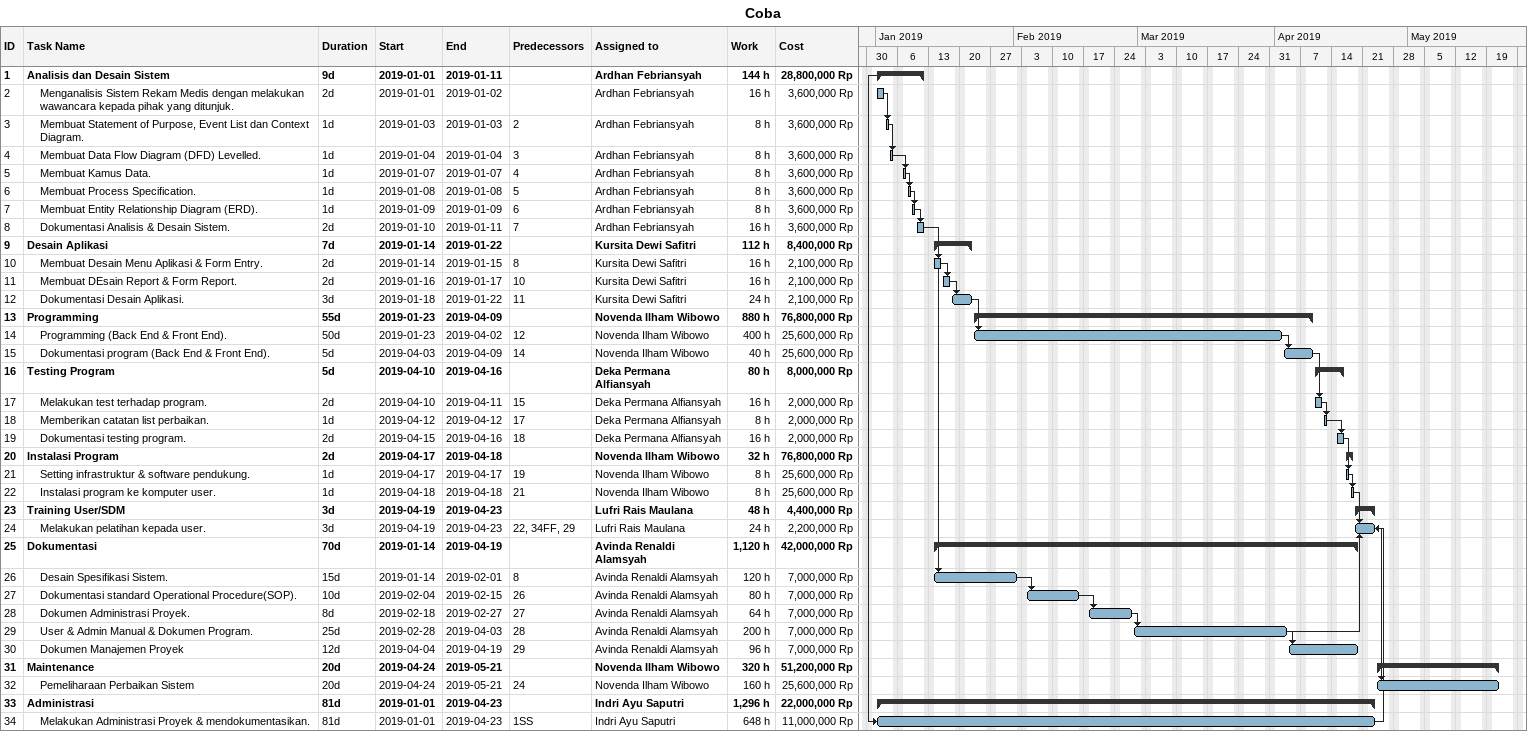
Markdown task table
Coba

| ID | Level | Task | Duration | Start | Finish | Predecessors | Resources | Work (h) | Cost (Rp) |
|---|---|---|---|---|---|---|---|---|---|
| 1 | 1 | **Analisis dan Desain Sistem** | 9d | 2019-01-01 | 2019-01-11 |  | Ardhan Febriansyah | 144 | 28800000 |
| 2 | 2 | Menganalisis Sistem Rekam Medis dengan melakukan wawancara kepada pihak yang ditunjuk. | 2d | 2019-01-01 | 2019-01-02 |  | Ardhan Febriansyah | 16 | 3600000 |
| 3 | 2 | Membuat Statement of Purpose, Event List dan Context Diagram. | 1d | 2019-01-03 | 2019-01-03 | 2 | Ardhan Febriansyah | 8 | 3600000 |
| 4 | 2 | Membuat Data Flow Diagram (DFD) Levelled. | 1d | 2019-01-04 | 2019-01-04 | 3 | Ardhan Febriansyah | 8 | 3600000 |
| 5 | 2 | Membuat Kamus Data. | 1d | 2019-01-07 | 2019-01-07 | 4 | Ardhan Febriansyah | 8 | 3600000 |
| 6 | 2 | Membuat Process Specification. | 1d | 2019-01-08 | 2019-01-08 | 5 | Ardhan Febriansyah | 8 | 3600000 |
| 7 | 2 | Membuat Entity Relationship Diagram (ERD). | 1d | 2019-01-09 | 2019-01-09 | 6 | Ardhan Febriansyah | 8 | 3600000 |
| 8 | 2 | Dokumentasi Analisis & Desain Sistem. | 2d | 2019-01-10 | 2019-01-11 | 7 | Ardhan Febriansyah | 16 | 3600000 |
| 9 | 1 | **Desain Aplikasi** | 7d | 2019-01-14 | 2019-01-22 |  | Kursita Dewi Safitri | 112 | 8400000 |
| 10 | 2 | Membuat Desain Menu Aplikasi & Form Entry. | 2d | 2019-01-14 | 2019-01-15 | 8 | Kursita Dewi Safitri | 16 | 2100000 |
| 11 | 2 | Membuat DEsain Report & Form Report. | 2d | 2019-01-16 | 2019-01-17 | 10 | Kursita Dewi Safitri | 16 | 2100000 |
| 12 | 2 | Dokumentasi Desain Aplikasi. | 3d | 2019-01-18 | 2019-01-22 | 11 | Kursita Dewi Safitri | 24 | 2100000 |
| 13 | 1 | **Programming** | 55d | 2019-01-23 | 2019-04-09 |  | Novenda Ilham Wibowo | 880 | 76800000 |
| 14 | 2 | Programming (Back End & Front End). | 50d | 2019-01-23 | 2019-04-02 | 12 | Novenda Ilham Wibowo | 400 | 25600000 |
| 15 | 2 | Dokumentasi program (Back End & Front End). | 5d | 2019-04-03 | 2019-04-09 | 14 | Novenda Ilham Wibowo | 40 | 25600000 |
| 16 | 1 | **Testing Program** | 5d | 2019-04-10 | 2019-04-16 |  | Deka Permana Alfiansyah | 80 | 8000000 |
| 17 | 2 | Melakukan test terhadap program. | 2d | 2019-04-10 | 2019-04-11 | 15 | Deka Permana Alfiansyah | 16 | 2000000 |
| 18 | 2 | Memberikan catatan list perbaikan. | 1d | 2019-04-12 | 2019-04-12 | 17 | Deka Permana Alfiansyah | 8 | 2000000 |
| 19 | 2 | Dokumentasi testing program. | 2d | 2019-04-15 | 2019-04-16 | 18 | Deka Permana Alfiansyah | 16 | 2000000 |
| 20 | 1 | **Instalasi Program** | 2d | 2019-04-17 | 2019-04-18 |  | Novenda Ilham Wibowo | 32 | 76800000 |
| 21 | 2 | Setting infrastruktur & software pendukung. | 1d | 2019-04-17 | 2019-04-17 | 19 | Novenda Ilham Wibowo | 8 | 25600000 |
| 22 | 2 | Instalasi program ke komputer user. | 1d | 2019-04-18 | 2019-04-18 | 21 | Novenda Ilham Wibowo | 8 | 25600000 |
| 23 | 1 | **Training User/SDM** | 3d | 2019-04-19 | 2019-04-23 |  | Lufri Rais Maulana | 48 | 4400000 |
| 24 | 2 | Melakukan pelatihan kepada user. | 3d | 2019-04-19 | 2019-04-23 | 22, 34FF, 29 | Lufri Rais Maulana | 24 | 2200000 |
| 25 | 1 | **Dokumentasi** | 70d | 2019-01-14 | 2019-04-19 |  | Avinda Renaldi Alamsyah | 1120 | 42000000 |
| 26 | 2 | Desain Spesifikasi Sistem. | 15d | 2019-01-14 | 2019-02-01 | 8 | Avinda Renaldi Alamsyah | 120 | 7000000 |
| 27 | 2 | Dokumentasi standard Operational Procedure(SOP). | 10d | 2019-02-04 | 2019-02-15 | 26 | Avinda Renaldi Alamsyah | 80 | 7000000 |
| 28 | 2 | Dokumen Administrasi Proyek. | 8d | 2019-02-18 | 2019-02-27 | 27 | Avinda Renaldi Alamsyah | 64 | 7000000 |
| 29 | 2 | User & Admin Manual & Dokumen Program. | 25d | 2019-02-28 | 2019-04-03 | 28 | Avinda Renaldi Alamsyah | 200 | 7000000 |
| 30 | 2 | Dokumen Manajemen Proyek | 12d | 2019-04-04 | 2019-04-19 | 29 | Avinda Renaldi Alamsyah | 96 | 7000000 |
| 31 | 1 | **Maintenance** | 20d | 2019-04-24 | 2019-05-21 |  | Novenda Ilham Wibowo | 320 | 51200000 |
| 32 | 2 | Pemeliharaan Perbaikan Sistem | 20d | 2019-04-24 | 2019-05-21 | 24 | Novenda Ilham Wibowo | 160 | 25600000 |
| 33 | 1 | **Administrasi** | 81d | 2019-01-01 | 2019-04-23 |  | Indri Ayu Saputri | 1296 | 22000000 |
| 34 | 2 | Melakukan Administrasi Proyek & mendokumentasikan. | 81d | 2019-01-01 | 2019-04-23 | 1SS | Indri Ayu Saputri | 648 | 11000000 |
